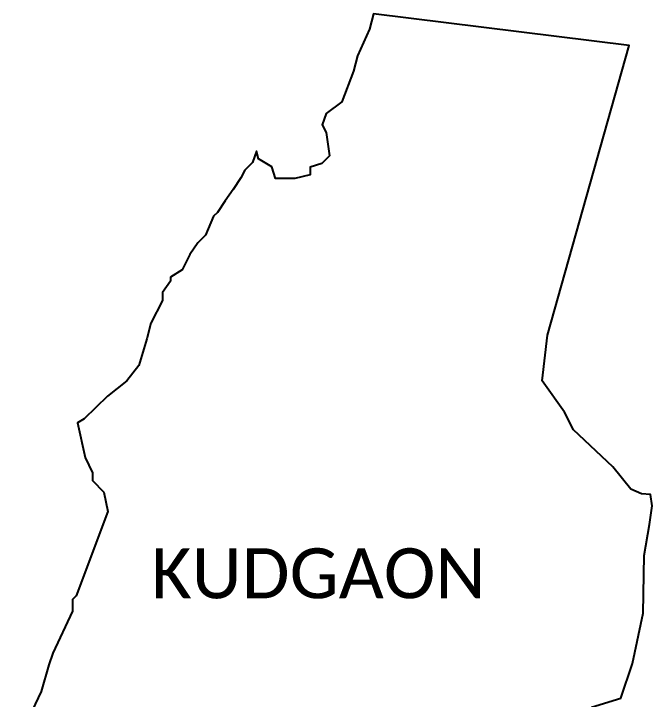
# Model space of a CAD drawing. Extents: x 283570 to 286537, y 2014583 to 2018694.
# Drawn here: x 284621 to 286537, y 2016638 to 2018694 of the extents above; entities that cross this region are included whole.
import ezdxf

# ---------------------------------------------------------------- set-up
doc = ezdxf.new("R2010")
doc.units = ezdxf.units.MI
doc.header["$MEASUREMENT"] = 0
doc.layers.add('VILLAGE BOUNDRY', color=10, linetype='Continuous')
doc.layers.add('VILLAGE NAME', color=250, linetype='Continuous')
doc.styles.get("Standard").update_dxf_attribs({"font": 'simplex.shx'})

msp = doc.modelspace()

# ---------------------------------------------------------------- linework, layer by layer
at = {"layer": 'VILLAGE BOUNDRY', "color": 3}
msp.add_lwpolyline([(286354.1, 2016615.1), (286442.6, 2016641.8), (286477.1, 2016745.9), (286509.7, 2016896.7), (286511.8, 2017069.2), (286527.9, 2017162.2), (286536.7, 2017218.1), (286531.4, 2017252.6), (286504.2, 2017254.1), (286471.8, 2017268.7), (286418.2, 2017336), (286299.9, 2017446.3), (286272.9, 2017499.5), (286206.6, 2017593.3), (286222.5, 2017730.6), (286467.3, 2018599.1), (285700.2, 2018694.3), (285688.1, 2018648.3), (285652.6, 2018567.8), (285640.5, 2018521.7), (285604.9, 2018429.7), (285558.3, 2018395.6), (285546.4, 2018361), (285557.7, 2018337.8), (285568.5, 2018268.4), (285545.2, 2018245.5), (285510.4, 2018234.4), (285510.1, 2018211.3), (285463.8, 2018200.2), (285406.3, 2018200.2), (285394.9, 2018235.6), (285354.7, 2018259.1), (285349.2, 2018282.3), (285337.3, 2018247.8), (285313.9, 2018224.9), (285302.1, 2018202), (285278.7, 2018167.5), (285255.2, 2018133.1), (285231.7, 2018098.7), (285220, 2018087.3), (285196.3, 2018029.8), (285173, 2018007), (285149.5, 2017972.6), (285125.9, 2017926.6), (285091, 2017903.9), (285090.9, 2017892.3), (285067.4, 2017858), (285067.1, 2017834.8), (285031.7, 2017765.9), (285019.7, 2017719.8), (284995.7, 2017639.2), (284960.6, 2017593.4), (284902.3, 2017547.8), (284832.3, 2017479.3), (284812.5, 2017467.5), (284834.7, 2017363.6), (284857.4, 2017317.4), (284857.2, 2017294.3), (284891.6, 2017259.5), (284902.7, 2017201.7), (284808.6, 2016948.9), (284797, 2016937.4), (284796.7, 2016902.9), (284738.1, 2016776.5), (284726.3, 2016742), (284702.7, 2016661.5), (284620.7, 2016489.2)], dxfattribs=at)

# ---------------------------------------------------------------- texts
at = {"layer": 'VILLAGE NAME', "insert": (285033.1, 2017091.3), "char_height": 150, "attachment_point": 1}
msp.add_mtext_dynamic_manual_height_columns('{\\fCalibri|b0|i0|c0|p34;KUDGAON}', width=1877.914, gutter_width=1, heights=[0], dxfattribs=at)

doc.saveas('drawing.dxf')
